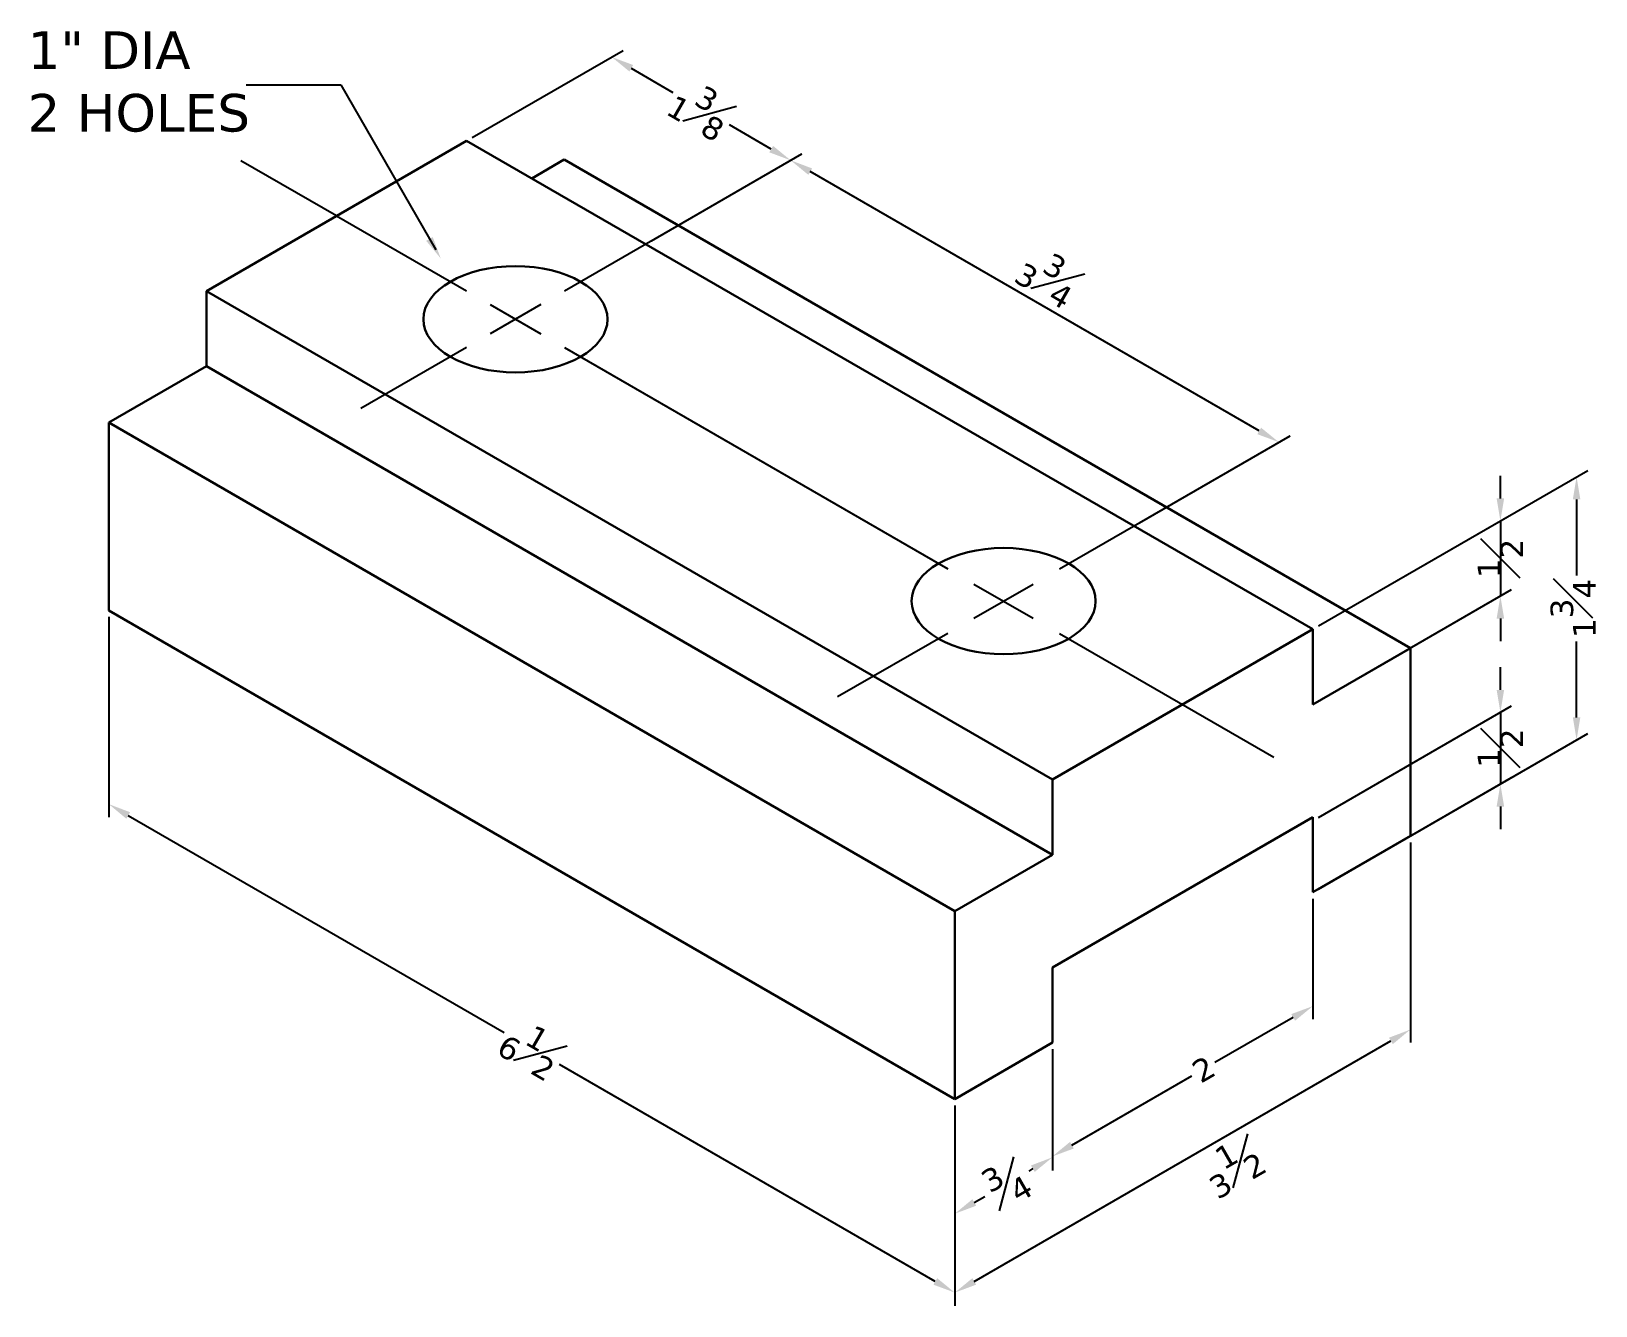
# Model space of a CAD drawing. Header units: inches. Extents: x 181.1 to 191.5, y 111.8 to 120.2.
import ezdxf

# ---------------------------------------------------------------- set-up
doc = ezdxf.new("R2010")
doc.units = ezdxf.units.IN
doc.styles.get("Standard").update_dxf_attribs({"font": 'verdana.ttf'})
doc.dimstyles.new('ISO-25', dxfattribs={"dimscale": 0.06, "dimtxt": 2.5, "dimasz": 2.5, "dimexe": 1.25, "dimexo": 0.625, "dimtad": 1, "dimdec": 3, "dimlunit": 5, "dimtxsty": 'Standard', "dimcen": 2.5, "dimadec": 0, "dimazin": 2, "dimtfac": 1, "dimtdec": 3, "dimtmove": 0, "dimatfit": 3, "dimfxl": 1, "dimfrac": 1, "dimarcsym": 0})

# ---------------------------------------------------------------- blocks, each defined once
blk = doc.blocks.new('*D6')
at = {"color": 0, "lineweight": -2, "transparency": 16777216}
for p, q in [((181.645, 116.335), (181.645, 115.003)), ((181.775, 115.015), (184.275, 113.571)), ((187.144, 111.915), (184.643, 113.358)), ((187.274, 113.085), (187.274, 111.753))]:
    blk.add_line(p, q, dxfattribs=at)
at = {"color": 0, "transparency": 16777216}
for points in [[(181.787, 115.036), (181.762, 114.993), (181.645, 115.09)], [(187.157, 111.936), (187.132, 111.893), (187.274, 111.84)]]:
    blk.add_solid(points, dxfattribs=at)
at = {"layer": 'Defpoints', "color": 0, "transparency": 16777216}
for p in [(181.645, 116.378), (181.645, 115.09), (187.274, 113.128)]:
    blk.add_point(p, dxfattribs=at)
at = {"color": 0, "transparency": 16777216, "insert": (184.459, 113.465), "char_height": 0.15, "attachment_point": 5, "rotation": 330}
blk.add_mtext('6{\\H1x;\\S1#2;}', dxfattribs=at)
blk = doc.blocks.new('*D8')
at = {"color": 0, "lineweight": -2, "transparency": 16777216}
for p, q in [((187.923, 113.46), (187.923, 112.653)), ((187.274, 113.085), (187.274, 112.278)), ((187.794, 112.665), (187.766, 112.649)), ((187.404, 112.44), (187.474, 112.48))]:
    blk.add_line(p, q, dxfattribs=at)
at = {"color": 0, "transparency": 16777216}
for points in [[(187.781, 112.686), (187.806, 112.643), (187.923, 112.74)], [(187.391, 112.461), (187.416, 112.418), (187.274, 112.365)]]:
    blk.add_solid(points, dxfattribs=at)
at = {"layer": 'Defpoints', "color": 0, "transparency": 16777216}
for p in [(187.923, 113.503), (187.274, 113.128), (187.923, 112.74)]:
    blk.add_point(p, dxfattribs=at)
at = {"color": 0, "transparency": 16777216, "insert": (187.62, 112.564), "char_height": 0.15, "attachment_point": 5, "rotation": 30}
blk.add_mtext('{\\H1x;\\S3#4;}', dxfattribs=at)
blk = doc.blocks.new('*D9')
at = {"color": 0, "lineweight": -2, "transparency": 16777216}
for p, q in [((189.656, 114.46), (189.656, 113.659)), ((189.526, 113.671), (189.005, 113.371)), ((187.923, 113.46), (187.923, 112.659)), ((188.053, 112.821), (188.852, 113.282))]:
    blk.add_line(p, q, dxfattribs=at)
at = {"color": 0, "transparency": 16777216}
for points in [[(189.513, 113.693), (189.538, 113.649), (189.656, 113.746)], [(188.041, 112.843), (188.066, 112.799), (187.923, 112.746)]]:
    blk.add_solid(points, dxfattribs=at)
at = {"layer": 'Defpoints', "color": 0, "transparency": 16777216}
for p in [(189.656, 114.503), (189.656, 113.746), (187.923, 113.503)]:
    blk.add_point(p, dxfattribs=at)
at = {"color": 0, "transparency": 16777216, "insert": (188.929, 113.326), "char_height": 0.15, "attachment_point": 5, "rotation": 30}
blk.add_mtext('2', dxfattribs=at)
blk = doc.blocks.new('*D13')
at = {"color": 0, "lineweight": -2, "transparency": 16777216}
for p, q in [((190.904, 115.85), (190.904, 116)), ((189.693, 115.001), (190.979, 115.744)), ((190.904, 115.7), (190.904, 115.224)), ((189.693, 114.525), (190.979, 115.267)), ((190.904, 115.074), (190.904, 114.924))]:
    blk.add_line(p, q, dxfattribs=at)
at = {"color": 0, "transparency": 16777216}
for points in [[(190.879, 115.85), (190.929, 115.85), (190.904, 115.7)], [(190.879, 115.074), (190.929, 115.074), (190.904, 115.224)]]:
    blk.add_solid(points, dxfattribs=at)
at = {"layer": 'Defpoints', "color": 0, "transparency": 16777216}
for p in [(190.904, 115.224), (189.656, 114.979), (189.656, 114.503)]:
    blk.add_point(p, dxfattribs=at)
at = {"color": 0, "transparency": 16777216, "insert": (190.904, 115.462), "char_height": 0.15, "attachment_point": 5, "rotation": 90}
blk.add_mtext('{\\H1x;\\S1#2;}', dxfattribs=at)
blk = doc.blocks.new('*D14')
at = {"color": 0, "lineweight": -2, "transparency": 16777216}
for p, q in [((190.305, 114.835), (190.305, 113.503)), ((187.404, 111.915), (190.175, 113.515)), ((187.274, 113.085), (187.274, 111.753))]:
    blk.add_line(p, q, dxfattribs=at)
at = {"color": 0, "transparency": 16777216}
for points in [[(190.163, 113.536), (190.188, 113.493), (190.305, 113.59)], [(187.391, 111.936), (187.416, 111.893), (187.274, 111.84)]]:
    blk.add_solid(points, dxfattribs=at)
at = {"layer": 'Defpoints', "color": 0, "transparency": 16777216}
for p in [(190.305, 114.878), (190.305, 113.59), (187.274, 113.128)]:
    blk.add_point(p, dxfattribs=at)
at = {"color": 0, "transparency": 16777216, "insert": (189.119, 112.683), "char_height": 0.15, "attachment_point": 5, "rotation": 30}
blk.add_mtext('3{\\H1x;\\S1#2;}', dxfattribs=at)
blk = doc.blocks.new('*D15')
at = {"color": 0, "lineweight": -2, "transparency": 16777216}
for p, q in [((190.904, 117.124), (190.904, 117.274)), ((189.693, 116.275), (190.979, 117.017)), ((190.904, 116.974), (190.904, 116.474)), ((189.693, 115.775), (190.979, 116.517)), ((190.904, 116.324), (190.904, 116.174))]:
    blk.add_line(p, q, dxfattribs=at)
at = {"color": 0, "transparency": 16777216}
for points in [[(190.879, 117.124), (190.929, 117.124), (190.904, 116.974)], [(190.879, 116.324), (190.929, 116.324), (190.904, 116.474)]]:
    blk.add_solid(points, dxfattribs=at)
at = {"layer": 'Defpoints', "color": 0, "transparency": 16777216}
for p in [(190.904, 116.474), (189.656, 116.253), (189.656, 115.753)]:
    blk.add_point(p, dxfattribs=at)
at = {"color": 0, "transparency": 16777216, "insert": (190.904, 116.724), "char_height": 0.15, "attachment_point": 5, "rotation": 90}
blk.add_mtext('{\\H1x;\\S1#2;}', dxfattribs=at)
blk = doc.blocks.new('*D16')
at = {"color": 0, "lineweight": -2, "transparency": 16777216}
for p, q in [((189.693, 116.275), (191.486, 117.31)), ((191.411, 117.117), (191.411, 116.612)), ((191.411, 115.667), (191.411, 116.172)), ((189.693, 114.525), (191.486, 115.56))]:
    blk.add_line(p, q, dxfattribs=at)
at = {"color": 0, "transparency": 16777216}
for points in [[(191.386, 117.117), (191.436, 117.117), (191.411, 117.267)], [(191.386, 115.667), (191.436, 115.667), (191.411, 115.517)]]:
    blk.add_solid(points, dxfattribs=at)
at = {"layer": 'Defpoints', "color": 0, "transparency": 16777216}
for p in [(189.656, 116.253), (191.411, 115.517), (189.656, 114.503)]:
    blk.add_point(p, dxfattribs=at)
at = {"color": 0, "transparency": 16777216, "insert": (191.388, 116.392), "char_height": 0.15, "attachment_point": 5, "rotation": 90}
blk.add_mtext('1{\\H1x;\\S3#4;}', dxfattribs=at)
blk = doc.blocks.new('*D18')
at = {"color": 0, "lineweight": -2, "transparency": 16777216}
for p, q in [((184.064, 119.525), (185.067, 120.104)), ((185.121, 119.985), (185.399, 119.825)), ((186.052, 119.448), (185.775, 119.608)), ((185.255, 118.837), (186.257, 119.416))]:
    blk.add_line(p, q, dxfattribs=at)
at = {"color": 0, "transparency": 16777216}
for points in [[(185.134, 120.007), (185.109, 119.964), (184.992, 120.06)], [(186.065, 119.469), (186.04, 119.426), (186.182, 119.373)]]:
    blk.add_solid(points, dxfattribs=at)
at = {"layer": 'Defpoints', "color": 0, "transparency": 16777216}
for p in [(184.026, 119.503), (186.182, 119.373), (185.217, 118.816)]:
    blk.add_point(p, dxfattribs=at)
at = {"color": 0, "transparency": 16777216, "insert": (185.587, 119.717), "char_height": 0.15, "attachment_point": 5, "rotation": 330}
blk.add_mtext('1{\\H1x;\\S3#8;}', dxfattribs=at)
blk = doc.blocks.new('*D22')
at = {"color": 0, "lineweight": -2, "transparency": 16777216}
for p, q in [((185.255, 118.837), (186.257, 119.416)), ((189.3, 117.573), (186.312, 119.298)), ((188.502, 116.962), (189.505, 117.541))]:
    blk.add_line(p, q, dxfattribs=at)
at = {"color": 0, "transparency": 16777216}
for points in [[(186.325, 119.319), (186.3, 119.276), (186.182, 119.373)], [(189.312, 117.594), (189.287, 117.551), (189.43, 117.498)]]:
    blk.add_solid(points, dxfattribs=at)
at = {"layer": 'Defpoints', "color": 0, "transparency": 16777216}
for p in [(186.182, 119.373), (185.217, 118.816), (188.465, 116.941)]:
    blk.add_point(p, dxfattribs=at)
at = {"color": 0, "transparency": 16777216, "insert": (187.902, 118.602), "char_height": 0.15, "attachment_point": 5, "rotation": 330}
blk.add_mtext('3{\\H1x;\\S3#4;}', dxfattribs=at)

msp = doc.modelspace()

# ---------------------------------------------------------------- linework, layer by layer
for p, q in [((182.5585, 119.8742), (183.1885, 119.8742)), ((183.1885, 119.8742), (183.8214, 118.778)), ((184.6779, 118.5042), (186.2573, 119.4161)), ((183.1603, 119.0031), (182.5243, 119.3703)), ((183.1603, 119.0031), (184.0243, 118.5042)), ((184.1824, 118.413), (184.5198, 118.2182)), ((184.0243, 118.1269), (183.3215, 117.7211)), ((184.6779, 118.1269), (187.2272, 116.6551)), ((187.9702, 116.6551), (189.5049, 117.5411)), ((187.4017, 116.5543), (187.7957, 116.3268)), ((187.2272, 116.2261), (186.494, 115.8028)), ((187.9702, 116.2261), (189.3975, 115.402))]:
    msp.add_line(p, q)
at = {"lineweight": 30}
for p, q in [((182.2943, 118.5031), (184.0263, 119.5031)), ((189.6555, 116.2531), (184.0263, 119.5031)), ((184.6759, 119.3781), (184.4594, 119.2531)), ((190.305, 116.1281), (184.6759, 119.3781)), ((182.2943, 118.0031), (182.2943, 118.5031)), ((187.9235, 115.2531), (182.2943, 118.5031)), ((181.6448, 117.6281), (182.2943, 118.0031)), ((187.9235, 114.7531), (182.2943, 118.0031)), ((187.2739, 114.3781), (181.6448, 117.6281)), ((181.6448, 116.3781), (181.6448, 117.6281)), ((187.2739, 113.1281), (181.6448, 116.3781)), ((189.6555, 116.2531), (187.9235, 115.2531)), ((189.6555, 115.7531), (189.6555, 116.2531)), ((190.305, 116.1281), (189.6555, 115.7531)), ((190.305, 115.3781), (190.305, 116.1281)), ((190.305, 114.8781), (190.305, 116.0507)), ((187.9235, 115.2531), (187.9235, 114.7531)), ((187.9235, 114.0031), (189.6555, 115.0031)), ((189.6555, 115.0031), (189.6555, 114.5031)), ((189.6555, 114.5031), (190.305, 114.8781)), ((187.9235, 114.7531), (187.2739, 114.3781)), ((187.2739, 113.1281), (187.2739, 114.3781)), ((187.9235, 113.5031), (187.9235, 114.0031)), ((187.2739, 113.1281), (187.9235, 113.5031))]:
    msp.add_line(p, q, dxfattribs=at)
for points in [[(184.5198, 118.413), (184.3511, 118.3156), (184.1824, 118.2182)], [(187.4017, 116.3268), (187.5987, 116.4406), (187.7957, 116.5543)]]:
    msp.add_lwpolyline(points)
for centre in [(184.3511, 118.3156), (187.5987, 116.4406)]:
    msp.add_ellipse(centre, major_axis=(-0.6124, 0), ratio=0.5773503, dxfattribs=at)
msp.add_solid([(183.8004, 118.8625), (183.7571, 118.8375), (183.8538, 118.7201)])

# ---------------------------------------------------------------- texts
at = {"insert": (181.1045, 120.2314), "char_height": 0.25, "attachment_point": 1}
msp.add_mtext_dynamic_manual_height_columns('1" DIA\\P2 HOLES', width=1.520016, gutter_width=12.5, heights=[0], dxfattribs=at)

# ---------------------------------------------------------------- dimensions: what is measured, and where the dimension line sits
for base, p1, p2, angle, picture, middle in [((186.1823, 119.3728), (184.0263, 119.5031), (185.2171, 118.8156), 330, '*D18', (185.5869, 119.7166)), ((191.4112, 115.5167), (189.6555, 116.2531), (189.6555, 114.5031), 270, '*D16', (191.3883, 116.3917)), ((190.9044, 116.4741), (189.6555, 116.2531), (189.6555, 115.7531), 270, '*D15', (190.9044, 116.7241)), ((181.6448, 115.0896), (187.2739, 113.1281), (181.6448, 116.3781), 150, '*D6', (184.4594, 113.4646)), ((190.9044, 115.2241), (189.6555, 114.9792), (189.6555, 114.5031), 270, '*D13', (190.9044, 115.4622)), ((190.305, 113.5896), (187.2739, 113.1281), (190.305, 114.8781), 30, '*D14', (189.1191, 112.6827)), ((189.6555, 113.7459), (187.9235, 113.5031), (189.6555, 114.5031), 30, '*D9', (188.9289, 113.3264)), ((187.9235, 112.7396), (187.2739, 113.1281), (187.9235, 113.5031), 30, '*D8', (187.62, 112.5644))]:
    dim = msp.add_linear_dim(base=base, p1=p1, p2=p2, angle=angle, dimstyle='ISO-25', override={"dimtmove": 2})
    dim.commit()
    dim.dimension.update_dxf_attribs({"geometry": picture, "text_midpoint": middle, "dimtype": 161})
dim = msp.add_aligned_dim(p1=(188.4647, 116.9406), p2=(185.2171, 118.8156), distance=-0.9652, dimstyle='ISO-25')
dim.commit()
dim.dimension.update_dxf_attribs({"geometry": '*D22', "text_midpoint": (187.9022, 118.6018)})

doc.saveas('drawing.dxf')
